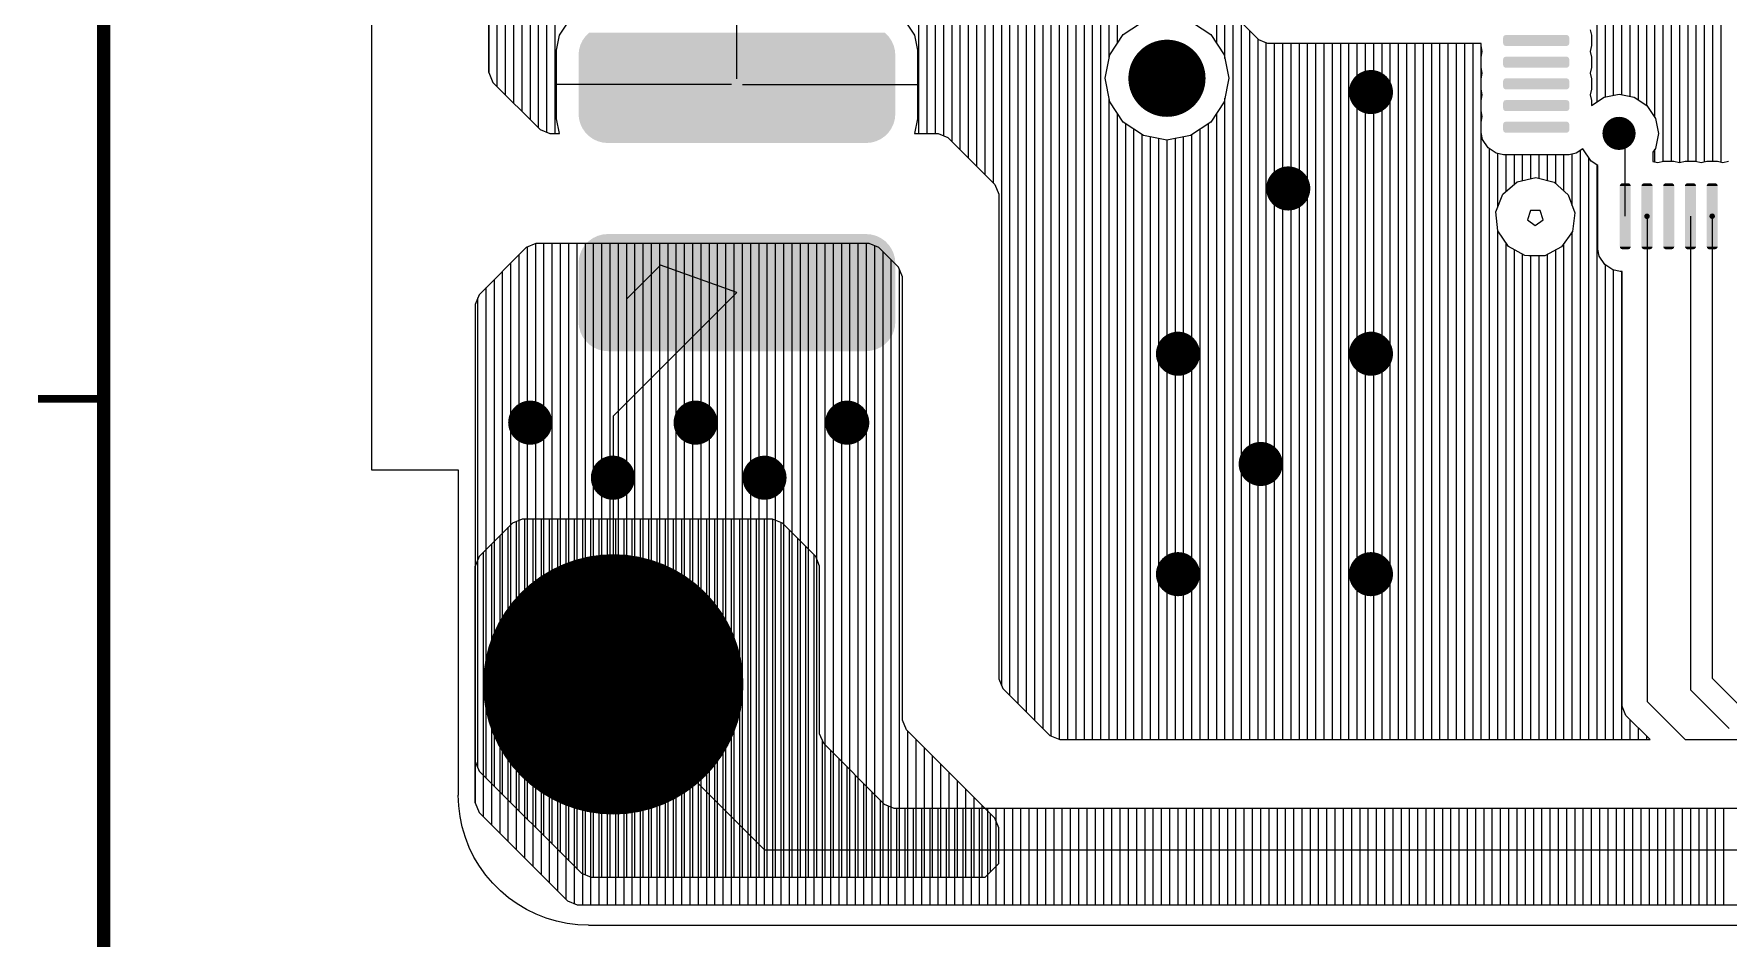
# Model space of a CAD drawing. Extents: x 295 to 953, y 10 to 290.
# Drawn here: x 489.3 to 553.7, y 84.5 to 118.9 of the extents above; entities that cross this region are included whole.
import ezdxf

# ---------------------------------------------------------------- set-up
doc = ezdxf.new("R2010")
doc.units = 0
doc.header["$LTSCALE"] = 5
doc.header["$MEASUREMENT"] = 0
doc.layers.get('0').update_dxf_attribs({"linetype": 'CONTINUOUS', "lineweight": 25})
doc.layers.add('DV-INT-A3_TOP', color=10, linetype='CONTINUOUS')
doc.layers.add('테두리', color=3, linetype='CONTINUOUS')

# ---------------------------------------------------------------- blocks, each defined once
blk = doc.blocks.new('C')
at = {"layer": '테두리'}
for points, const_width in [([(15, 285), (15, 15), (405, 15), (405, 285), (15, 285)], 0.5), ([(12.5, 105), (15, 105)], 0.3)]:
    blk.add_lwpolyline(points, dxfattribs=dict(at, const_width=const_width))

msp = doc.modelspace()

# ---------------------------------------------------------------- linework, layer by layer
for points, const_width in [([(531.663, 117.191, 1), (533.13, 117.191, 1)], 1.467), ([(539.731, 116.667, 1), (540.569, 116.667, 1)], 0.838), ([(549.265, 115.096, 1), (549.894, 115.096, 1)], 0.629), ([(536.587, 113, 1), (537.426, 113, 1)], 0.838), ([(550.592, 111.944, 1), (550.696, 111.944, 1)], 0.105), ([(553.068, 111.944, 1), (553.173, 111.944, 1)], 0.105), ([(532.396, 106.714, 1), (533.235, 106.714, 1)], 0.838), ([(539.731, 106.714, 1), (540.569, 106.714, 1)], 0.838), ([(507.774, 104.094, 1), (508.612, 104.094, 1)], 0.838), ([(514.061, 104.094, 1), (514.899, 104.094, 1)], 0.838), ([(519.823, 104.094, 1), (520.662, 104.094, 1)], 0.838), ([(535.54, 102.523, 1), (536.378, 102.523, 1)], 0.838), ([(510.917, 101.999, 1), (511.756, 101.999, 1)], 0.838), ([(516.68, 101.999, 1), (517.518, 101.999, 1)], 0.838), ([(508.874, 94.141, 1), (513.824, 94.141, 1)], 4.95), ([(532.396, 98.332, 1), (533.235, 98.332, 1)], 0.838), ([(539.731, 98.332, 1), (540.569, 98.332, 1)], 0.838)]:
    msp.add_lwpolyline(points, format="xyb", close=True, dxfattribs=dict(const_width=const_width))
for points in [[(510.1, 118.456), (510.179, 118.625), (522.002, 118.456), (521.924, 118.625)], [(510.179, 118.625), (510.182, 118.631), (521.924, 118.625), (521.92, 118.631)], [(510.182, 118.631), (510.29, 118.783), (521.92, 118.631), (521.814, 118.783)], [(510.29, 118.783), (510.293, 118.789), (521.814, 118.783), (521.809, 118.789)], [(510.293, 118.789), (510.426, 118.92), (521.809, 118.789), (521.678, 118.92)], [(545.175, 118.733), (545.184, 118.778), (547.689, 118.733), (547.676, 118.778)], [(545.175, 118.524), (545.175, 118.733), (547.689, 118.524), (547.689, 118.733)], [(545.188, 118.48), (545.175, 118.524), (547.68, 118.48), (547.689, 118.524)], [(545.184, 118.778), (545.195, 118.79), (547.676, 118.778), (547.673, 118.79)], [(545.195, 118.79), (545.223, 118.822), (547.673, 118.79), (547.636, 118.822)], [(545.223, 118.822), (545.246, 118.828), (547.636, 118.822), (547.629, 118.828)], [(545.246, 118.828), (545.279, 118.838), (547.629, 118.828), (547.585, 118.838)], [(510.029, 115.842), (510.029, 118.071), (522.074, 115.842), (522.074, 118.071)], [(510.031, 118.071), (510.048, 118.263), (522.072, 118.071), (522.055, 118.263)], [(510.048, 118.263), (510.049, 118.27), (522.055, 118.263), (522.053, 118.27)], [(510.049, 118.27), (510.098, 118.45), (522.053, 118.27), (522.005, 118.45)], [(510.098, 118.45), (510.1, 118.456), (522.005, 118.45), (522.002, 118.456)], [(545.175, 117.908), (545.184, 117.952), (547.689, 117.908), (547.676, 117.952)], [(545.175, 117.698), (545.175, 117.908), (547.689, 117.698), (547.689, 117.908)], [(545.184, 117.952), (545.195, 117.964), (547.676, 117.952), (547.673, 117.964)], [(545.191, 118.467), (545.188, 118.48), (547.669, 118.467), (547.68, 118.48)], [(545.228, 118.435), (545.191, 118.467), (547.641, 118.435), (547.669, 118.467)], [(545.195, 117.964), (545.223, 117.996), (547.673, 117.964), (547.636, 117.996)], [(545.223, 117.996), (545.246, 118.003), (547.636, 117.996), (547.629, 118.003)], [(545.235, 118.429), (545.228, 118.435), (547.618, 118.429), (547.641, 118.435)], [(545.279, 118.419), (545.235, 118.429), (547.585, 118.419), (547.618, 118.429)], [(545.246, 118.003), (545.279, 118.013), (547.629, 118.003), (547.585, 118.013)], [(545.188, 117.654), (545.175, 117.698), (547.68, 117.654), (547.689, 117.698)], [(545.191, 117.642), (545.188, 117.654), (547.669, 117.642), (547.68, 117.654)], [(545.228, 117.61), (545.191, 117.642), (547.641, 117.61), (547.669, 117.642)], [(545.235, 117.603), (545.228, 117.61), (547.618, 117.603), (547.641, 117.61)], [(545.279, 117.593), (545.235, 117.603), (547.585, 117.593), (547.618, 117.603)], [(545.175, 117.082), (545.184, 117.126), (547.689, 117.082), (547.676, 117.126)], [(545.175, 116.873), (545.175, 117.082), (547.689, 116.873), (547.689, 117.082)], [(545.188, 116.828), (545.175, 116.873), (547.68, 116.828), (547.689, 116.873)], [(545.184, 117.126), (545.195, 117.138), (547.676, 117.126), (547.673, 117.138)], [(545.191, 116.816), (545.188, 116.828), (547.669, 116.816), (547.68, 116.828)], [(545.228, 116.784), (545.191, 116.816), (547.641, 116.784), (547.669, 116.816)], [(545.195, 117.138), (545.223, 117.17), (547.673, 117.138), (547.636, 117.17)], [(545.223, 117.17), (545.246, 117.177), (547.636, 117.17), (547.629, 117.177)], [(545.235, 116.778), (545.228, 116.784), (547.618, 116.778), (547.641, 116.784)], [(545.279, 116.768), (545.235, 116.778), (547.585, 116.768), (547.618, 116.778)], [(545.246, 117.177), (545.279, 117.187), (547.629, 117.177), (547.585, 117.187)], [(545.175, 116.256), (545.184, 116.301), (547.689, 116.256), (547.676, 116.301)], [(545.175, 116.047), (545.175, 116.256), (547.689, 116.047), (547.689, 116.256)], [(545.188, 116.003), (545.175, 116.047), (547.68, 116.003), (547.689, 116.047)], [(545.184, 116.301), (545.195, 116.313), (547.676, 116.301), (547.673, 116.313)], [(545.191, 115.991), (545.188, 116.003), (547.669, 115.991), (547.68, 116.003)], [(545.228, 115.959), (545.191, 115.991), (547.641, 115.959), (547.669, 115.991)], [(545.195, 116.313), (545.223, 116.345), (547.673, 116.313), (547.636, 116.345)], [(545.223, 116.345), (545.246, 116.351), (547.636, 116.345), (547.629, 116.351)], [(545.235, 115.952), (545.228, 115.959), (547.618, 115.952), (547.641, 115.959)], [(545.279, 115.942), (545.235, 115.952), (547.585, 115.942), (547.618, 115.952)], [(545.246, 116.351), (545.279, 116.361), (547.629, 116.351), (547.585, 116.361)], [(510.048, 115.649), (510.031, 115.842), (522.054, 115.649), (522.072, 115.842)], [(510.05, 115.643), (510.048, 115.649), (522.054, 115.643), (522.054, 115.649)], [(510.098, 115.463), (510.05, 115.643), (522.005, 115.463), (522.054, 115.643)], [(510.1, 115.456), (510.098, 115.463), (522.003, 115.456), (522.005, 115.463)], [(510.179, 115.288), (510.1, 115.456), (521.924, 115.288), (522.003, 115.456)], [(510.183, 115.282), (510.179, 115.288), (521.921, 115.282), (521.924, 115.288)], [(510.289, 115.129), (510.183, 115.282), (521.813, 115.129), (521.921, 115.282)], [(545.175, 115.435), (545.184, 115.479), (547.689, 115.435), (547.676, 115.479)], [(545.175, 115.225), (545.175, 115.435), (547.689, 115.225), (547.689, 115.435)], [(545.184, 115.479), (545.195, 115.491), (547.676, 115.479), (547.673, 115.491)], [(545.195, 115.491), (545.223, 115.523), (547.673, 115.491), (547.636, 115.523)], [(545.223, 115.523), (545.246, 115.53), (547.636, 115.523), (547.629, 115.53)], [(545.246, 115.53), (545.279, 115.54), (547.629, 115.53), (547.585, 115.54)], [(510.294, 115.124), (510.289, 115.129), (521.81, 115.124), (521.813, 115.129)], [(510.425, 114.992), (510.294, 115.124), (521.677, 114.992), (521.81, 115.124)], [(510.431, 114.988), (510.425, 114.992), (521.673, 114.988), (521.677, 114.992)], [(510.582, 114.881), (510.431, 114.988), (521.52, 114.881), (521.673, 114.988)], [(510.59, 114.877), (510.582, 114.881), (521.515, 114.877), (521.52, 114.881)], [(510.757, 114.798), (510.59, 114.877), (521.345, 114.798), (521.515, 114.877)], [(510.765, 114.796), (510.757, 114.798), (521.34, 114.796), (521.345, 114.798)], [(510.943, 114.747), (510.765, 114.796), (521.158, 114.747), (521.34, 114.796)], [(510.956, 114.746), (510.943, 114.747), (521.153, 114.746), (521.158, 114.747)], [(511.142, 114.729), (510.956, 114.746), (520.961, 114.729), (521.153, 114.746)], [(545.188, 115.181), (545.175, 115.225), (547.68, 115.181), (547.689, 115.225)], [(545.191, 115.169), (545.188, 115.181), (547.669, 115.169), (547.68, 115.181)], [(545.228, 115.137), (545.191, 115.169), (547.641, 115.137), (547.669, 115.169)], [(545.235, 115.131), (545.228, 115.137), (547.618, 115.131), (547.641, 115.137)], [(545.279, 115.121), (545.235, 115.131), (547.585, 115.121), (547.618, 115.131)], [(549.609, 113.096), (549.619, 113.141), (550.028, 113.096), (550.015, 113.141)], [(549.609, 110.791), (549.609, 113.096), (550.028, 110.791), (550.028, 113.096)], [(549.619, 113.141), (549.629, 113.153), (550.015, 113.141), (550.011, 113.153)], [(549.629, 113.153), (549.657, 113.185), (550.011, 113.153), (549.975, 113.185)], [(549.657, 113.185), (549.68, 113.191), (549.975, 113.185), (549.967, 113.191)], [(549.68, 113.191), (549.714, 113.201), (549.967, 113.191), (549.923, 113.201)], [(550.434, 113.096), (550.444, 113.141), (550.854, 113.096), (550.841, 113.141)], [(550.434, 110.791), (550.434, 113.096), (550.854, 110.791), (550.854, 113.096)], [(550.444, 113.141), (550.455, 113.153), (550.841, 113.141), (550.837, 113.153)], [(550.455, 113.153), (550.483, 113.185), (550.837, 113.153), (550.801, 113.185)], [(550.483, 113.185), (550.506, 113.191), (550.801, 113.185), (550.793, 113.191)], [(550.506, 113.191), (550.539, 113.201), (550.793, 113.191), (550.749, 113.201)], [(551.26, 113.096), (551.27, 113.141), (551.679, 113.096), (551.666, 113.141)], [(551.26, 110.791), (551.26, 113.096), (551.679, 110.791), (551.679, 113.096)], [(551.27, 113.141), (551.28, 113.153), (551.666, 113.141), (551.663, 113.153)], [(551.28, 113.153), (551.308, 113.185), (551.663, 113.153), (551.626, 113.185)], [(551.308, 113.185), (551.331, 113.191), (551.626, 113.185), (551.619, 113.191)], [(551.331, 113.191), (551.365, 113.201), (551.619, 113.191), (551.574, 113.201)], [(552.086, 113.096), (552.095, 113.141), (552.505, 113.096), (552.492, 113.141)], [(552.086, 110.791), (552.086, 113.096), (552.505, 110.791), (552.505, 113.096)], [(552.095, 113.141), (552.106, 113.153), (552.492, 113.141), (552.488, 113.153)], [(552.106, 113.153), (552.134, 113.185), (552.488, 113.153), (552.452, 113.185)], [(552.134, 113.185), (552.157, 113.191), (552.452, 113.185), (552.444, 113.191)], [(552.157, 113.191), (552.19, 113.201), (552.444, 113.191), (552.4, 113.201)], [(552.911, 113.096), (552.921, 113.141), (553.33, 113.096), (553.317, 113.141)], [(552.911, 110.791), (552.911, 113.096), (553.33, 110.791), (553.33, 113.096)], [(552.921, 113.141), (552.932, 113.153), (553.317, 113.141), (553.314, 113.153)], [(552.932, 113.153), (552.96, 113.185), (553.314, 113.153), (553.277, 113.185)], [(552.96, 113.185), (552.983, 113.191), (553.277, 113.185), (553.27, 113.191)], [(552.983, 113.191), (553.016, 113.201), (553.27, 113.191), (553.226, 113.201)], [(510.182, 110.714), (510.29, 110.867), (521.92, 110.714), (521.814, 110.867)], [(510.29, 110.867), (510.293, 110.872), (521.814, 110.867), (521.809, 110.872)], [(510.293, 110.872), (510.426, 111.004), (521.809, 110.872), (521.678, 111.004)], [(510.426, 111.004), (510.43, 111.008), (521.678, 111.004), (521.672, 111.008)], [(510.43, 111.008), (510.583, 111.115), (521.672, 111.008), (521.521, 111.115)], [(510.583, 111.115), (510.588, 111.118), (521.521, 111.115), (521.513, 111.118)], [(510.588, 111.118), (510.758, 111.198), (521.513, 111.118), (521.346, 111.198)], [(510.758, 111.198), (510.763, 111.2), (521.346, 111.198), (521.338, 111.2)], [(510.763, 111.2), (510.945, 111.249), (521.338, 111.2), (521.16, 111.249)], [(510.945, 111.249), (510.949, 111.25), (521.16, 111.249), (521.147, 111.25)], [(510.949, 111.25), (511.142, 111.267), (521.147, 111.25), (520.961, 111.267)], [(549.622, 110.747), (549.609, 110.791), (550.018, 110.747), (550.028, 110.791)], [(550.447, 110.747), (550.434, 110.791), (550.844, 110.747), (550.854, 110.791)], [(551.273, 110.747), (551.26, 110.791), (551.669, 110.747), (551.679, 110.791)], [(552.099, 110.747), (552.086, 110.791), (552.495, 110.747), (552.505, 110.791)], [(552.924, 110.747), (552.911, 110.791), (553.321, 110.747), (553.33, 110.791)], [(510.029, 107.925), (510.029, 110.154), (522.074, 107.925), (522.074, 110.154)], [(510.031, 110.154), (510.048, 110.347), (522.072, 110.154), (522.055, 110.347)], [(510.048, 110.347), (510.049, 110.353), (522.055, 110.347), (522.053, 110.353)], [(510.049, 110.353), (510.098, 110.533), (522.053, 110.353), (522.005, 110.533)], [(510.098, 110.533), (510.1, 110.54), (522.005, 110.533), (522.002, 110.54)], [(510.1, 110.54), (510.179, 110.708), (522.002, 110.54), (521.924, 110.708)], [(510.179, 110.708), (510.182, 110.714), (521.924, 110.708), (521.92, 110.714)], [(549.625, 110.735), (549.622, 110.747), (550.007, 110.735), (550.018, 110.747)], [(549.662, 110.703), (549.625, 110.735), (549.979, 110.703), (550.007, 110.735)], [(549.669, 110.696), (549.662, 110.703), (549.957, 110.696), (549.979, 110.703)], [(549.714, 110.687), (549.669, 110.696), (549.923, 110.687), (549.957, 110.696)], [(550.451, 110.735), (550.447, 110.747), (550.833, 110.735), (550.844, 110.747)], [(550.487, 110.703), (550.451, 110.735), (550.805, 110.703), (550.833, 110.735)], [(550.495, 110.696), (550.487, 110.703), (550.782, 110.696), (550.805, 110.703)], [(550.539, 110.687), (550.495, 110.696), (550.749, 110.687), (550.782, 110.696)], [(551.276, 110.735), (551.273, 110.747), (551.659, 110.735), (551.669, 110.747)], [(551.313, 110.703), (551.276, 110.735), (551.631, 110.703), (551.659, 110.735)], [(551.321, 110.696), (551.313, 110.703), (551.608, 110.696), (551.631, 110.703)], [(551.365, 110.687), (551.321, 110.696), (551.574, 110.687), (551.608, 110.696)], [(552.102, 110.735), (552.099, 110.747), (552.484, 110.735), (552.495, 110.747)], [(552.139, 110.703), (552.102, 110.735), (552.456, 110.703), (552.484, 110.735)], [(552.146, 110.696), (552.139, 110.703), (552.434, 110.696), (552.456, 110.703)], [(552.19, 110.687), (552.146, 110.696), (552.4, 110.687), (552.434, 110.696)], [(552.928, 110.735), (552.924, 110.747), (553.31, 110.735), (553.321, 110.747)], [(552.964, 110.703), (552.928, 110.735), (553.282, 110.703), (553.31, 110.735)], [(552.972, 110.696), (552.964, 110.703), (553.259, 110.696), (553.282, 110.703)], [(553.016, 110.687), (552.972, 110.696), (553.226, 110.687), (553.259, 110.696)], [(510.048, 107.733), (510.031, 107.925), (522.054, 107.733), (522.072, 107.925)], [(510.05, 107.726), (510.048, 107.733), (522.054, 107.726), (522.054, 107.733)], [(510.098, 107.546), (510.05, 107.726), (522.005, 107.546), (522.054, 107.726)], [(510.1, 107.54), (510.098, 107.546), (522.003, 107.54), (522.005, 107.546)], [(510.179, 107.371), (510.1, 107.54), (521.924, 107.371), (522.003, 107.54)], [(510.183, 107.365), (510.179, 107.371), (521.921, 107.365), (521.924, 107.371)], [(510.289, 107.213), (510.183, 107.365), (521.813, 107.213), (521.921, 107.365)], [(510.294, 107.207), (510.289, 107.213), (521.81, 107.207), (521.813, 107.213)], [(510.425, 107.076), (510.294, 107.207), (521.677, 107.076), (521.81, 107.207)], [(510.431, 107.071), (510.425, 107.076), (521.673, 107.071), (521.677, 107.076)], [(510.582, 106.964), (510.431, 107.071), (521.52, 106.964), (521.673, 107.071)], [(510.59, 106.961), (510.582, 106.964), (521.515, 106.961), (521.52, 106.964)], [(510.757, 106.882), (510.59, 106.961), (521.345, 106.882), (521.515, 106.961)], [(510.765, 106.879), (510.757, 106.882), (521.34, 106.879), (521.345, 106.882)], [(510.943, 106.83), (510.765, 106.879), (521.158, 106.83), (521.34, 106.879)], [(510.956, 106.829), (510.943, 106.83), (521.153, 106.829), (521.158, 106.83)], [(511.142, 106.812), (510.956, 106.829), (520.961, 106.812), (521.153, 106.829)]]:
    msp.add_solid(points)
at = {"layer": 'DV-INT-A3_TOP', "color": 7}
for p, q in [((502.162, 232.657), (502.162, 102.305)), ((506.622, 167.349), (506.622, 117.405)), ((506.626, 117.405), (506.626, 167.349)), ((506.94, 116.873), (506.94, 166.88)), ((507.255, 116.558), (507.255, 166.536)), ((507.569, 116.244), (507.569, 166.322)), ((507.883, 115.93), (507.883, 166.121)), ((508.198, 115.615), (508.198, 166.062)), ((508.512, 115.301), (508.512, 165.999)), ((508.826, 115.142), (508.826, 165.962)), ((509.14, 115.091), (509.14, 166.02)), ((550.946, 115.695), (550.946, 145.505)), ((551.26, 114.035), (551.26, 145.489)), ((551.574, 114.039), (551.574, 145.489)), ((551.889, 113.998), (551.889, 145.526)), ((552.203, 114.039), (552.203, 145.489)), ((552.517, 114.031), (552.517, 145.493)), ((552.832, 114.018), (552.832, 145.505)), ((553.146, 114.039), (553.146, 145.489)), ((553.46, 114.01), (553.46, 145.514)), ((522.971, 115.096), (522.971, 144.328)), ((523.285, 115.096), (523.285, 144.328)), ((523.599, 115.096), (523.599, 142.832)), ((523.914, 115.003), (523.914, 142.459)), ((525.8, 113.21), (525.8, 142.459)), ((526.114, 94.103), (526.114, 142.651)), ((526.428, 93.717), (526.428, 142.651)), ((526.743, 93.403), (526.743, 142.651)), ((527.057, 93.089), (527.057, 142.651)), ((527.371, 92.774), (527.371, 142.651)), ((527.686, 92.46), (527.686, 142.651)), ((528, 92.175), (528, 142.651)), ((528.314, 92.045), (528.314, 142.651)), ((528.629, 92.041), (528.629, 142.651)), ((528.943, 92.041), (528.943, 142.651)), ((529.257, 92.041), (529.257, 142.651)), ((529.572, 92.041), (529.572, 142.651)), ((529.886, 92.041), (529.886, 142.651)), ((524.228, 114.781), (524.228, 142.249)), ((524.542, 114.467), (524.542, 142.161)), ((524.857, 114.153), (524.857, 142.098)), ((525.171, 113.838), (525.171, 142.161)), ((525.485, 113.524), (525.485, 142.249)), ((550.631, 116.156), (550.631, 129.198)), ((550.317, 116.37), (550.317, 128.427)), ((548.745, 116.298), (548.745, 127.933)), ((549.06, 116.483), (549.06, 127.87)), ((549.374, 116.546), (549.374, 127.891)), ((549.688, 116.567), (549.688, 127.954)), ((550.003, 116.504), (550.003, 128.138)), ((530.2, 117.941), (530.2, 120.628)), ((516.051, 117.166), (516.051, 120.024)), ((530.515, 118.515), (530.515, 120.054)), ((534.286, 118.515), (534.286, 120.054)), ((535.887, 118.654), (534.366, 120.175)), ((534.601, 117.941), (534.601, 119.94)), ((509.308, 118.834), (509.736, 119.479)), ((522.371, 119.479), (522.799, 118.834)), ((530.737, 118.851), (531.386, 119.287)), ((533.411, 119.287), (534.06, 118.851)), ((534.915, 92.041), (534.915, 119.626)), ((535.229, 92.041), (535.229, 119.312)), ((509.191, 118.264), (509.308, 118.834)), ((522.799, 118.834), (522.916, 118.264)), ((530.225, 118.088), (530.737, 118.851)), ((534.06, 118.851), (534.571, 118.088)), ((535.544, 92.041), (535.544, 118.997)), ((535.858, 92.041), (535.858, 118.683)), ((536.135, 118.553), (535.887, 118.654)), ((536.235, 118.511), (536.135, 118.553)), ((536.172, 92.041), (536.172, 118.536)), ((536.608, 118.511), (536.235, 118.511)), ((536.487, 92.041), (536.487, 118.511)), ((544.337, 118.511), (536.608, 118.511)), ((536.801, 92.041), (536.801, 118.511)), ((537.115, 92.041), (537.115, 118.511)), ((537.43, 92.041), (537.43, 118.511)), ((537.744, 92.041), (537.744, 118.511)), ((538.058, 92.041), (538.058, 118.511)), ((538.373, 92.041), (538.373, 118.511)), ((538.687, 92.041), (538.687, 118.511)), ((539.001, 92.041), (539.001, 118.511)), ((539.316, 92.041), (539.316, 118.511)), ((539.63, 92.041), (539.63, 118.511)), ((539.944, 92.041), (539.944, 118.511)), ((540.259, 92.041), (540.259, 118.511)), ((540.573, 92.041), (540.573, 118.511)), ((540.887, 92.041), (540.887, 118.511)), ((541.202, 92.041), (541.202, 118.511)), ((541.516, 92.041), (541.516, 118.511)), ((541.83, 92.041), (541.83, 118.511)), ((542.145, 92.041), (542.145, 118.511)), ((542.459, 92.041), (542.459, 118.511)), ((542.773, 92.041), (542.773, 118.511)), ((543.088, 92.041), (543.088, 118.511)), ((543.402, 92.041), (543.402, 118.511)), ((543.716, 92.041), (543.716, 118.511)), ((544.031, 92.041), (544.031, 118.511)), ((544.337, 118.432), (544.337, 118.511)), ((548.486, 119.039), (548.528, 118.826)), ((548.528, 118.826), (548.528, 118.432)), ((509.191, 115.653), (509.191, 118.264)), ((522.916, 118.264), (522.916, 115.653)), ((530.049, 117.191), (530.225, 118.088)), ((534.571, 118.088), (534.747, 117.191)), ((544.383, 118.214), (544.337, 118.432)), ((544.337, 118), (544.383, 118.214)), ((544.337, 117.606), (544.337, 118)), ((544.345, 118.025), (544.345, 118.406)), ((548.528, 118.432), (548.486, 118.214)), ((548.486, 118.214), (548.528, 118)), ((548.528, 118), (548.528, 117.606)), ((506.622, 117.405), (506.777, 117.036)), ((544.383, 117.388), (544.337, 117.606)), ((544.337, 117.174), (544.383, 117.388)), ((544.345, 117.199), (544.345, 117.581)), ((548.528, 117.606), (548.486, 117.388)), ((548.486, 117.388), (548.528, 117.174)), ((506.777, 117.036), (508.566, 115.246)), ((515.842, 116.956), (509.191, 116.956)), ((516.261, 116.956), (522.916, 116.956)), ((530.225, 116.29), (530.049, 117.191)), ((534.747, 117.191), (534.571, 116.29)), ((544.337, 116.78), (544.337, 117.174)), ((544.383, 116.567), (544.337, 116.78)), ((544.337, 116.349), (544.383, 116.567)), ((544.345, 116.374), (544.345, 116.755)), ((548.528, 116.78), (548.486, 116.567)), ((548.486, 116.567), (548.528, 116.349)), ((548.528, 117.174), (548.528, 116.78)), ((549.009, 116.474), (549.579, 116.588)), ((549.579, 116.588), (550.154, 116.474)), ((530.2, 92.041), (530.2, 116.437)), ((530.737, 115.527), (530.225, 116.29)), ((534.571, 116.29), (534.06, 115.527)), ((534.601, 92.041), (534.601, 116.437)), ((544.337, 115.955), (544.337, 116.349)), ((544.383, 115.741), (544.337, 115.955)), ((544.345, 115.548), (544.345, 115.934)), ((548.528, 116.156), (549.009, 116.474)), ((548.528, 116.349), (548.528, 116.156)), ((550.154, 116.474), (550.64, 116.152)), ((550.64, 116.152), (550.962, 115.666)), ((509.304, 115.091), (509.191, 115.653)), ((522.916, 115.653), (522.803, 115.096)), ((530.515, 92.041), (530.515, 115.863)), ((531.499, 115.016), (530.737, 115.527)), ((530.829, 92.041), (530.829, 115.469)), ((534.06, 115.527), (533.297, 115.016)), ((533.972, 92.041), (533.972, 115.469)), ((534.286, 92.041), (534.286, 115.863)), ((544.337, 115.527), (544.383, 115.741)), ((544.337, 115.129), (544.337, 115.527)), ((550.962, 115.666), (551.076, 115.096)), ((508.566, 115.246), (508.935, 115.091)), ((508.935, 115.091), (509.304, 115.091)), ((522.803, 115.096), (523.696, 115.096)), ((523.696, 115.096), (524.065, 114.941)), ((524.065, 114.941), (525.854, 113.151)), ((531.143, 92.041), (531.143, 115.255)), ((531.458, 92.041), (531.458, 115.045)), ((532.396, 114.84), (531.499, 115.016)), ((531.772, 92.041), (531.772, 114.966)), ((532.086, 92.041), (532.086, 114.903)), ((533.297, 115.016), (532.396, 114.84)), ((532.401, 92.041), (532.401, 114.84)), ((532.715, 92.041), (532.715, 114.903)), ((533.029, 92.041), (533.029, 114.966)), ((533.344, 92.041), (533.344, 115.045)), ((533.658, 92.041), (533.658, 115.255)), ((544.391, 114.857), (544.337, 115.129)), ((544.345, 92.041), (544.345, 115.108)), ((544.601, 114.542), (544.391, 114.857)), ((549.818, 114.857), (549.579, 115.096)), ((549.818, 111.944), (549.818, 114.857)), ((551.076, 115.096), (550.962, 114.521)), ((544.915, 114.337), (544.601, 114.542)), ((544.659, 92.041), (544.659, 114.505)), ((545.187, 114.283), (544.915, 114.337)), ((544.974, 112.288), (544.974, 114.324)), ((547.681, 114.283), (545.187, 114.283)), ((545.288, 112.883), (545.288, 114.283)), ((545.602, 113.155), (545.602, 114.283)), ((545.917, 113.298), (545.917, 114.283)), ((546.231, 113.373), (546.231, 114.283)), ((546.545, 113.381), (546.545, 114.283)), ((546.859, 113.302), (546.859, 114.283)), ((547.174, 113.18), (547.174, 114.283)), ((547.488, 112.899), (547.488, 114.283)), ((547.953, 114.337), (547.681, 114.283)), ((547.802, 112.342), (547.802, 114.303)), ((548.209, 114.505), (547.953, 114.337)), ((548.117, 92.045), (548.117, 114.442)), ((548.523, 114.035), (548.209, 114.505)), ((548.431, 92.045), (548.431, 114.178)), ((548.771, 113.872), (548.523, 114.035)), ((550.962, 114.521), (550.866, 114.379)), ((550.866, 114.379), (550.866, 114.031)), ((550.866, 114.031), (551.059, 113.993)), ((550.946, 114.018), (550.946, 114.492)), ((551.059, 113.993), (551.273, 114.039)), ((551.273, 114.039), (551.667, 114.039)), ((551.667, 114.039), (551.88, 113.993)), ((551.88, 113.993), (552.098, 114.039)), ((552.098, 114.039), (552.492, 114.039)), ((552.492, 114.039), (552.706, 113.993)), ((552.706, 113.993), (552.92, 114.039)), ((552.92, 114.039), (553.318, 114.039)), ((553.318, 114.039), (553.532, 113.993)), ((553.532, 113.993), (553.745, 114.039)), ((545.711, 113.252), (546.415, 113.415)), ((546.415, 113.415), (547.111, 113.235)), ((548.745, 92.045), (548.745, 113.889)), ((548.771, 110.695), (548.771, 113.872)), ((525.854, 113.151), (526.005, 112.782)), ((526.005, 112.782), (526.005, 94.354)), ((544.902, 112.112), (545.166, 112.782)), ((545.166, 112.782), (545.711, 113.252)), ((547.111, 113.235), (547.647, 112.753)), ((547.647, 112.753), (547.899, 112.078)), ((544.978, 111.395), (544.902, 112.112)), ((546.214, 112.162), (546.097, 111.81)), ((546.583, 112.162), (546.214, 112.162)), ((546.696, 111.81), (546.583, 112.162)), ((547.899, 112.078), (547.807, 111.366)), ((544.974, 92.041), (544.974, 111.441)), ((546.097, 111.81), (546.398, 111.592)), ((546.398, 111.592), (546.696, 111.81)), ((550.644, 111.944), (550.644, 93.495)), ((552.295, 111.944), (552.295, 93.939)), ((553.121, 111.944), (553.121, 94.371)), ((508.411, 110.905), (508.042, 110.75)), ((508.089, 89.002), (508.089, 110.77)), ((508.403, 88.688), (508.403, 110.9)), ((521.076, 110.905), (508.411, 110.905)), ((508.717, 88.374), (508.717, 110.905)), ((509.032, 88.059), (509.032, 110.905)), ((509.346, 87.745), (509.346, 110.905)), ((509.66, 87.431), (509.66, 110.905)), ((509.974, 87.116), (509.974, 110.905)), ((510.289, 86.894), (510.289, 110.905)), ((510.603, 86.802), (510.603, 110.905)), ((510.917, 86.802), (510.917, 110.905)), ((511.232, 86.802), (511.232, 110.905)), ((511.546, 86.802), (511.546, 110.905)), ((511.86, 86.802), (511.86, 110.905)), ((512.175, 86.802), (512.175, 110.905)), ((512.489, 86.802), (512.489, 110.905)), ((512.803, 86.802), (512.803, 110.905)), ((513.118, 86.802), (513.118, 110.905)), ((513.432, 86.802), (513.432, 110.905)), ((513.746, 86.802), (513.746, 110.905)), ((514.061, 86.802), (514.061, 110.905)), ((514.375, 86.802), (514.375, 110.905)), ((514.689, 86.802), (514.689, 110.905)), ((515.004, 86.802), (515.004, 110.905)), ((515.318, 86.802), (515.318, 110.905)), ((515.632, 86.802), (515.632, 110.905)), ((515.947, 86.802), (515.947, 110.905)), ((516.261, 86.802), (516.261, 110.905)), ((516.575, 86.802), (516.575, 110.905)), ((516.89, 86.802), (516.89, 110.905)), ((517.204, 86.802), (517.204, 110.905)), ((517.518, 86.802), (517.518, 110.905)), ((517.833, 86.802), (517.833, 110.905)), ((518.147, 86.802), (518.147, 110.905)), ((518.461, 86.802), (518.461, 110.905)), ((518.776, 86.802), (518.776, 110.905)), ((519.09, 86.802), (519.09, 110.905)), ((519.404, 86.802), (519.404, 110.905)), ((519.719, 86.802), (519.719, 110.905)), ((520.033, 86.802), (520.033, 110.905)), ((520.347, 86.802), (520.347, 110.905)), ((520.662, 86.802), (520.662, 110.905)), ((520.976, 86.802), (520.976, 110.905)), ((521.445, 110.75), (521.076, 110.905)), ((521.29, 86.802), (521.29, 110.812)), ((545.376, 110.796), (544.978, 111.395)), ((545.288, 92.041), (545.288, 110.93)), ((546.005, 110.448), (545.376, 110.796)), ((547.396, 110.775), (546.759, 110.439)), ((547.807, 111.366), (547.396, 110.775)), ((547.488, 92.041), (547.488, 110.9)), ((547.802, 92.041), (547.802, 111.353)), ((508.042, 110.75), (506.253, 108.96)), ((507.46, 89.631), (507.46, 110.171)), ((507.774, 89.317), (507.774, 110.485)), ((522.187, 110.008), (521.445, 110.75)), ((521.605, 86.802), (521.605, 110.59)), ((521.919, 86.802), (521.919, 110.276)), ((545.602, 92.041), (545.602, 110.67)), ((545.917, 92.041), (545.917, 110.498)), ((546.155, 110.444), (546.005, 110.448)), ((546.168, 110.439), (546.155, 110.444)), ((546.759, 110.439), (546.168, 110.439)), ((546.231, 92.041), (546.231, 110.439)), ((546.545, 92.041), (546.545, 110.439)), ((546.859, 92.041), (546.859, 110.49)), ((547.174, 92.041), (547.174, 110.657)), ((548.825, 110.423), (548.771, 110.695)), ((549.035, 110.108), (548.825, 110.423)), ((506.831, 90.26), (506.831, 109.542)), ((507.146, 89.945), (507.146, 109.857)), ((513.143, 110.087), (511.86, 108.809)), ((516.051, 109.04), (513.143, 110.087)), ((522.338, 109.639), (522.187, 110.008)), ((522.233, 86.802), (522.233, 109.89)), ((522.338, 92.783), (522.338, 109.639)), ((549.349, 109.903), (549.035, 110.108)), ((549.06, 92.045), (549.06, 110.096)), ((549.621, 109.848), (549.349, 109.903)), ((549.374, 92.045), (549.374, 109.895)), ((549.701, 109.848), (549.621, 109.848)), ((549.688, 92.045), (549.688, 109.848)), ((549.701, 93.307), (549.701, 109.848)), ((506.253, 108.96), (506.098, 108.591)), ((506.203, 90.96), (506.203, 108.843)), ((506.517, 90.574), (506.517, 109.228)), ((516.051, 109.04), (511.349, 104.337)), ((506.098, 108.591), (506.098, 97.284)), ((511.349, 104.337), (511.349, 101.999)), ((502.162, 102.305), (505.461, 102.305)), ((505.461, 102.305), (505.461, 89.933)), ((511.349, 101.999), (511.337, 101.999)), ((511.349, 101.999), (511.349, 95.721)), ((507.519, 100.272), (506.253, 99.006)), ((507.359, 88.164), (507.359, 100.113)), ((507.887, 100.427), (507.519, 100.272)), ((507.674, 87.85), (507.674, 100.335)), ((517.409, 100.427), (507.887, 100.427)), ((507.988, 87.536), (507.988, 100.427)), ((508.302, 87.221), (508.302, 100.427)), ((508.617, 86.907), (508.617, 100.427)), ((508.931, 86.593), (508.931, 100.427)), ((509.245, 86.278), (509.245, 100.427)), ((509.56, 85.964), (509.56, 100.427)), ((509.874, 85.805), (509.874, 100.427)), ((510.188, 85.754), (510.188, 100.427)), ((510.503, 85.754), (510.503, 100.427)), ((510.817, 85.754), (510.817, 100.427)), ((511.131, 85.754), (511.131, 100.427)), ((511.446, 85.754), (511.446, 100.427)), ((511.76, 85.754), (511.76, 100.427)), ((512.074, 85.754), (512.074, 100.427)), ((512.389, 85.754), (512.389, 100.427)), ((512.703, 85.754), (512.703, 100.427)), ((513.017, 85.754), (513.017, 100.427)), ((513.331, 85.754), (513.331, 100.427)), ((513.646, 85.754), (513.646, 100.427)), ((513.96, 85.754), (513.96, 100.427)), ((514.274, 85.754), (514.274, 100.427)), ((514.589, 85.754), (514.589, 100.427)), ((514.903, 85.754), (514.903, 100.427)), ((515.217, 85.754), (515.217, 100.427)), ((515.532, 85.754), (515.532, 100.427)), ((515.846, 85.754), (515.846, 100.427)), ((516.16, 85.754), (516.16, 100.427)), ((516.475, 85.754), (516.475, 100.427)), ((516.789, 85.754), (516.789, 100.427)), ((517.103, 85.754), (517.103, 100.427)), ((517.778, 100.272), (517.409, 100.427)), ((517.418, 85.754), (517.418, 100.423)), ((517.732, 85.754), (517.732, 100.293)), ((519.044, 99.006), (517.778, 100.272)), ((518.046, 85.754), (518.046, 100.008)), ((506.731, 88.793), (506.731, 99.484)), ((507.045, 88.479), (507.045, 99.798)), ((518.361, 85.754), (518.361, 99.694)), ((518.675, 85.754), (518.675, 99.379)), ((506.253, 99.006), (506.098, 98.638)), ((506.098, 98.638), (506.098, 89.639)), ((506.102, 89.639), (506.102, 98.638)), ((506.416, 89.107), (506.416, 99.17)), ((518.989, 85.754), (518.989, 99.065)), ((519.195, 98.638), (519.044, 99.006)), ((519.195, 92.259), (519.195, 98.638)), ((506.098, 97.284), (506.098, 91.211)), ((511.337, 94.141), (511.349, 95.721)), ((511.349, 95.721), (511.349, 94.484)), ((511.349, 94.484), (511.337, 94.141)), ((511.349, 94.484), (511.349, 94.141)), ((511.349, 94.141), (511.349, 93.604)), ((526.005, 94.354), (526.16, 93.986)), ((553.121, 94.371), (554.609, 92.883)), ((511.349, 93.604), (517.099, 87.854)), ((526.16, 93.986), (527.95, 92.196)), ((550.644, 93.495), (552.094, 92.045)), ((552.295, 93.939), (553.77, 92.464)), ((522.493, 92.414), (522.338, 92.783)), ((549.743, 93.206), (549.701, 93.307)), ((549.843, 92.959), (549.743, 93.206)), ((550.761, 92.045), (549.843, 92.959)), ((550.003, 92.045), (550.003, 92.804)), ((519.35, 91.89), (519.195, 92.259)), ((525.854, 89.053), (522.493, 92.414)), ((522.547, 86.802), (522.547, 92.355)), ((527.95, 92.196), (528.319, 92.041)), ((550.317, 92.045), (550.317, 92.489)), ((550.631, 92.045), (550.631, 92.175)), ((519.304, 85.754), (519.304, 92.007)), ((521.663, 89.577), (519.35, 91.89)), ((519.618, 85.754), (519.618, 91.622)), ((522.862, 86.802), (522.862, 92.041)), ((523.176, 86.802), (523.176, 91.727)), ((528.319, 92.041), (548.008, 92.045)), ((548.008, 92.045), (550.761, 92.045)), ((552.094, 92.045), (668.185, 92.045)), ((506.098, 91.211), (506.253, 90.842)), ((506.253, 90.842), (510.138, 86.957)), ((519.932, 85.754), (519.932, 91.307)), ((520.247, 85.754), (520.247, 90.993)), ((523.49, 86.802), (523.49, 91.412)), ((523.805, 86.802), (523.805, 91.098)), ((520.561, 85.754), (520.561, 90.679)), ((520.875, 85.754), (520.875, 90.364)), ((524.119, 86.802), (524.119, 90.784)), ((524.433, 86.802), (524.433, 90.473)), ((524.748, 86.802), (524.748, 90.159)), ((505.478, 89.522), (505.461, 89.933)), ((505.528, 89.116), (505.478, 89.522)), ((506.098, 89.639), (506.253, 89.271)), ((521.19, 85.754), (521.19, 90.05)), ((521.504, 85.754), (521.504, 89.736)), ((522.032, 89.422), (521.663, 89.577)), ((525.062, 86.802), (525.062, 89.845)), ((525.376, 86.802), (525.376, 89.53)), ((505.612, 88.717), (505.528, 89.116)), ((506.253, 89.271), (509.614, 85.909)), ((521.818, 85.754), (521.818, 89.514)), ((668.499, 89.426), (522.032, 89.422)), ((522.133, 85.754), (522.133, 89.422)), ((522.447, 85.754), (522.447, 89.422)), ((522.761, 85.754), (522.761, 89.422)), ((523.076, 85.754), (523.076, 89.422)), ((523.39, 85.754), (523.39, 89.422)), ((523.704, 85.754), (523.704, 89.422)), ((524.019, 85.754), (524.019, 89.422)), ((524.333, 85.754), (524.333, 89.422)), ((524.647, 85.754), (524.647, 89.422)), ((524.962, 85.754), (524.962, 89.422)), ((525.276, 85.754), (525.276, 89.422)), ((525.59, 85.754), (525.59, 89.422)), ((525.691, 87.016), (525.691, 89.216)), ((526.005, 88.684), (525.854, 89.053)), ((525.904, 85.754), (525.904, 89.422)), ((526.219, 85.754), (526.219, 89.422)), ((526.533, 85.754), (526.533, 89.422)), ((526.847, 85.754), (526.847, 89.422)), ((527.162, 85.754), (527.162, 89.422)), ((527.476, 85.754), (527.476, 89.422)), ((527.79, 85.754), (527.79, 89.422)), ((528.105, 85.754), (528.105, 89.422)), ((528.419, 85.754), (528.419, 89.422)), ((528.733, 85.754), (528.733, 89.422)), ((529.048, 85.754), (529.048, 89.422)), ((529.362, 85.754), (529.362, 89.422)), ((529.676, 85.754), (529.676, 89.422)), ((529.991, 85.754), (529.991, 89.422)), ((530.305, 85.754), (530.305, 89.422)), ((530.619, 85.754), (530.619, 89.422)), ((530.934, 85.754), (530.934, 89.422)), ((531.248, 85.754), (531.248, 89.422)), ((531.562, 85.754), (531.562, 89.422)), ((531.877, 85.754), (531.877, 89.422)), ((532.191, 85.754), (532.191, 89.422)), ((532.505, 85.754), (532.505, 89.422)), ((532.82, 85.754), (532.82, 89.422)), ((533.134, 85.754), (533.134, 89.422)), ((533.448, 85.754), (533.448, 89.422)), ((533.763, 85.754), (533.763, 89.422)), ((534.077, 85.754), (534.077, 89.422)), ((534.391, 85.754), (534.391, 89.422)), ((534.706, 85.754), (534.706, 89.422)), ((535.02, 85.754), (535.02, 89.422)), ((535.334, 85.754), (535.334, 89.422)), ((535.649, 85.754), (535.649, 89.422)), ((535.963, 85.754), (535.963, 89.422)), ((536.277, 85.754), (536.277, 89.422)), ((536.592, 85.754), (536.592, 89.422)), ((536.906, 85.754), (536.906, 89.422)), ((537.22, 85.754), (537.22, 89.422)), ((537.535, 85.754), (537.535, 89.422)), ((537.849, 85.754), (537.849, 89.422)), ((538.163, 85.754), (538.163, 89.422)), ((538.477, 85.754), (538.477, 89.422)), ((538.792, 85.754), (538.792, 89.422)), ((539.106, 85.754), (539.106, 89.422)), ((539.42, 85.754), (539.42, 89.422)), ((539.735, 85.754), (539.735, 89.422)), ((540.049, 85.754), (540.049, 89.422)), ((540.363, 85.754), (540.363, 89.422)), ((540.678, 85.754), (540.678, 89.422)), ((540.992, 85.754), (540.992, 89.422)), ((541.306, 85.754), (541.306, 89.422)), ((541.621, 85.754), (541.621, 89.422)), ((541.935, 85.754), (541.935, 89.422)), ((542.249, 85.754), (542.249, 89.422)), ((542.564, 85.754), (542.564, 89.422)), ((542.878, 85.754), (542.878, 89.422)), ((543.192, 85.754), (543.192, 89.422)), ((543.507, 85.754), (543.507, 89.422)), ((543.821, 85.754), (543.821, 89.422)), ((544.135, 85.754), (544.135, 89.422)), ((544.45, 85.754), (544.45, 89.422)), ((544.764, 85.754), (544.764, 89.422)), ((545.078, 85.754), (545.078, 89.422)), ((545.393, 85.754), (545.393, 89.422)), ((545.707, 85.754), (545.707, 89.422)), ((546.021, 85.754), (546.021, 89.422)), ((546.336, 85.754), (546.336, 89.422)), ((546.65, 85.754), (546.65, 89.422)), ((546.964, 85.754), (546.964, 89.422)), ((547.279, 85.754), (547.279, 89.422)), ((547.593, 85.754), (547.593, 89.422)), ((547.907, 85.754), (547.907, 89.422)), ((548.222, 85.754), (548.222, 89.422)), ((548.536, 85.754), (548.536, 89.422)), ((548.85, 85.754), (548.85, 89.422)), ((549.165, 85.754), (549.165, 89.422)), ((549.479, 85.754), (549.479, 89.422)), ((549.793, 85.754), (549.793, 89.422)), ((550.108, 85.754), (550.108, 89.422)), ((550.422, 85.754), (550.422, 89.422)), ((550.736, 85.754), (550.736, 89.422)), ((551.05, 85.754), (551.05, 89.422)), ((551.365, 85.754), (551.365, 89.422)), ((551.679, 85.754), (551.679, 89.422)), ((551.993, 85.754), (551.993, 89.422)), ((552.308, 85.754), (552.308, 89.422)), ((552.622, 85.754), (552.622, 89.422)), ((552.936, 85.754), (552.936, 89.422)), ((553.251, 85.754), (553.251, 89.422)), ((553.565, 85.754), (553.565, 89.422)), ((505.729, 88.323), (505.612, 88.717)), ((505.876, 87.942), (505.729, 88.323)), ((526.005, 87.33), (526.005, 88.684)), ((526.005, 87.33), (526.005, 88.684)), ((506.056, 87.573), (505.876, 87.942)), ((517.099, 87.854), (857.618, 87.854)), ((506.265, 87.225), (506.056, 87.573)), ((506.504, 86.89), (506.265, 87.225)), ((510.138, 86.957), (510.507, 86.802)), ((525.481, 86.806), (526.005, 87.33)), ((506.768, 86.58), (506.504, 86.89)), ((507.058, 86.291), (506.768, 86.58)), ((510.507, 86.802), (525.481, 86.806)), ((507.372, 86.027), (507.058, 86.291)), ((507.703, 85.788), (507.372, 86.027)), ((508.055, 85.578), (507.703, 85.788)), ((509.614, 85.909), (509.983, 85.754)), ((509.983, 85.754), (850.808, 85.759)), ((508.424, 85.398), (508.055, 85.578)), ((508.805, 85.247), (508.424, 85.398)), ((509.195, 85.134), (508.805, 85.247)), ((509.597, 85.05), (509.195, 85.134)), ((510.004, 85), (509.597, 85.05)), ((510.41, 84.983), (510.004, 85)), ((510.41, 84.979), (863.51, 84.983))]:
    msp.add_line(p, q, dxfattribs=at)

# ---------------------------------------------------------------- block references
msp.add_blockref('C', (476.978, 0))

doc.saveas('drawing.dxf')
